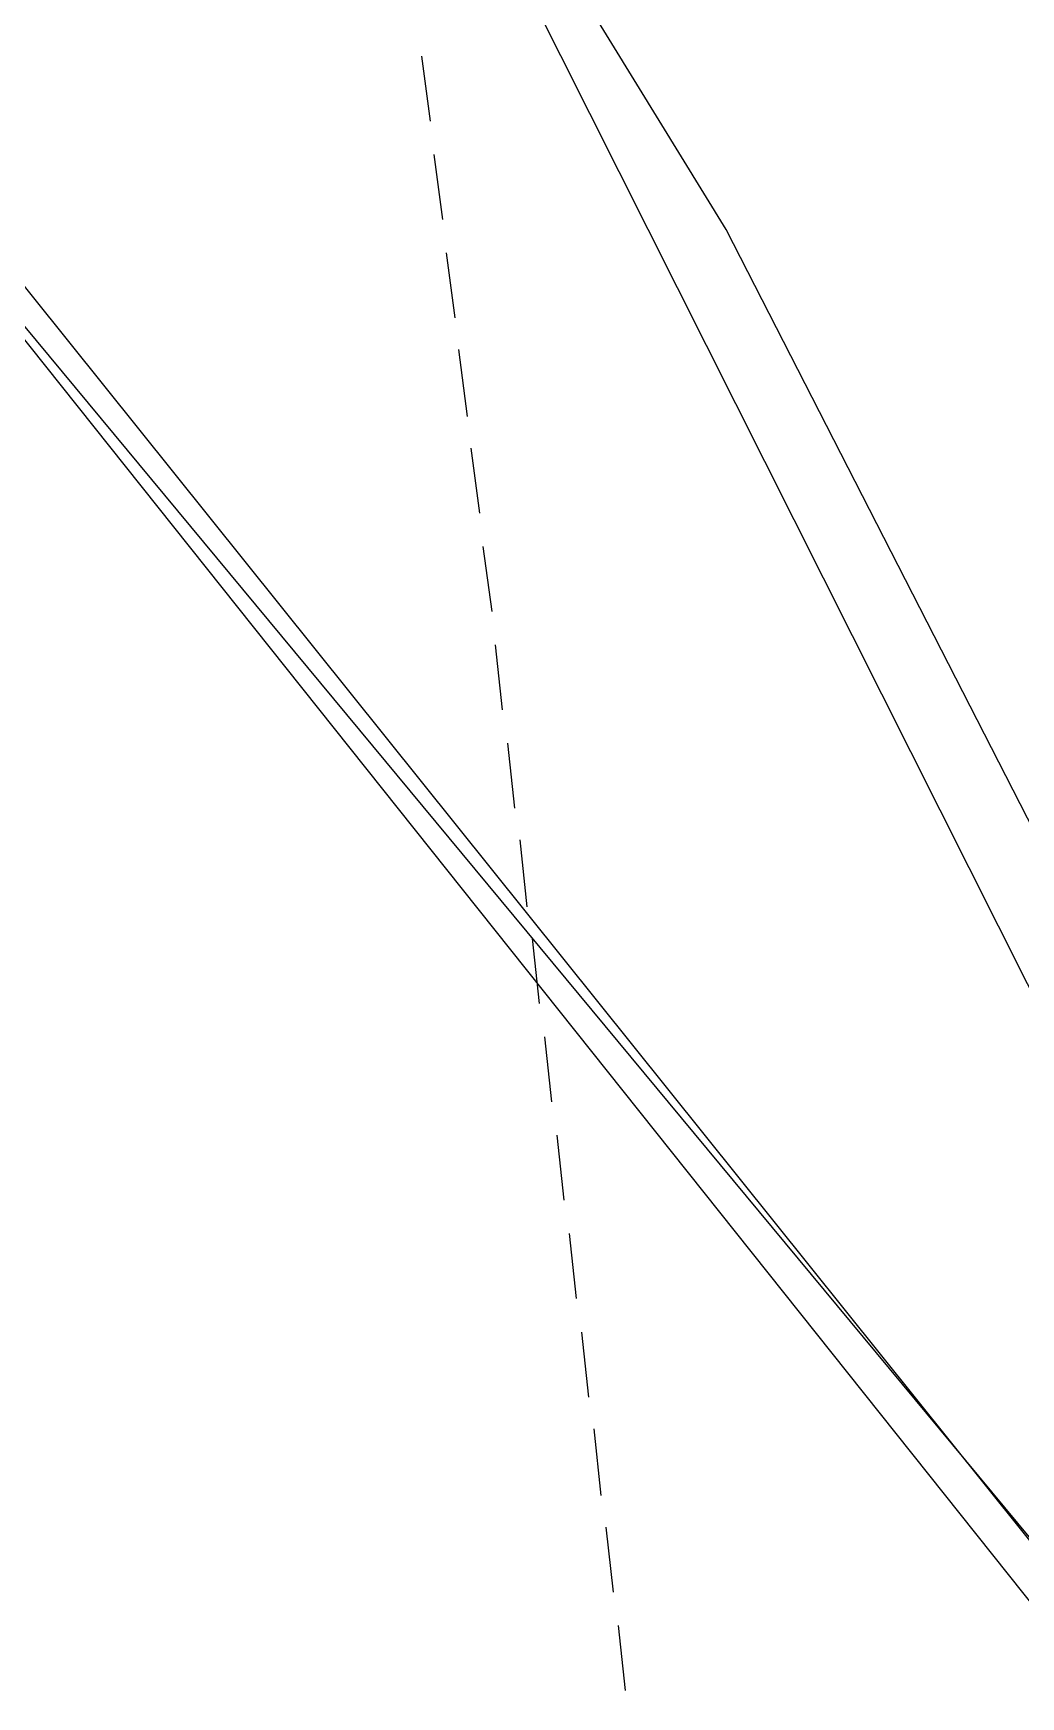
# Model space of a CAD drawing. Header units: feet. Extents: x -84 to 198, y -22 to 181.
# Drawn here: x 128.05 to 135.55, y 117.44 to 130.06 of the extents above; entities that cross this region are included whole.
import ezdxf

# ---------------------------------------------------------------- set-up
doc = ezdxf.new("R2010")
doc.units = ezdxf.units.FT
doc.layers.add('A-AREA-UNIDAD', color=30, linetype='CONTINUOUS')
doc.layers.add('A-LINEA', color=7, linetype='CONTINUOUS')

msp = doc.modelspace()

# ---------------------------------------------------------------- linework, layer by layer
at = {"layer": 'A-AREA-UNIDAD'}
msp.add_lwpolyline([(136.032, 123.2533), (133.312, 128.5689), (130.56, 133.0489), (130.56, 133.7422), (126.848, 138.8978), (123.84, 142.4889), (121.04, 145.4933), (117.2, 149.1378)], dxfattribs=at)
at = {"layer": 'A-LINEA'}
for p, q in [((140.7504, 112.4542), (100.776, 160.6287)), ((140.5969, 112.4055), (103.0856, 159.2112)), ((140.277, 112.3118), (103.3057, 158.7075)), ((142.471, 109.1644), (118.664, 156.5455)), ((131, 129.8844), (131.0667, 129.3911)), ((131.0933, 129.1378), (131.16, 128.6444)), ((131.1867, 128.3911), (131.2533, 127.8978)), ((131.28, 127.6578), (131.3467, 127.1511)), ((131.3733, 126.9111), (131.44, 126.4178)), ((131.4667, 126.1644), (131.5333, 125.6711)), ((131.56, 125.4178), (131.6133, 124.9244)), ((131.6533, 124.6711), (131.7067, 124.1778)), ((131.7467, 123.9378), (131.8, 123.4311)), ((131.84, 123.1911), (131.8933, 122.6978)), ((131.9333, 122.4444), (131.9867, 121.9511)), ((132.0267, 121.6978), (132.08, 121.2044)), ((132.12, 120.9511), (132.1733, 120.4578)), ((132.2133, 120.2044), (132.2667, 119.7111)), ((132.3067, 119.4711), (132.36, 118.9644)), ((132.4, 118.7244), (132.4533, 118.2311)), ((132.4933, 117.9778), (132.5467, 117.4844))]:
    msp.add_line(p, q, dxfattribs=at)

doc.saveas('drawing.dxf')
